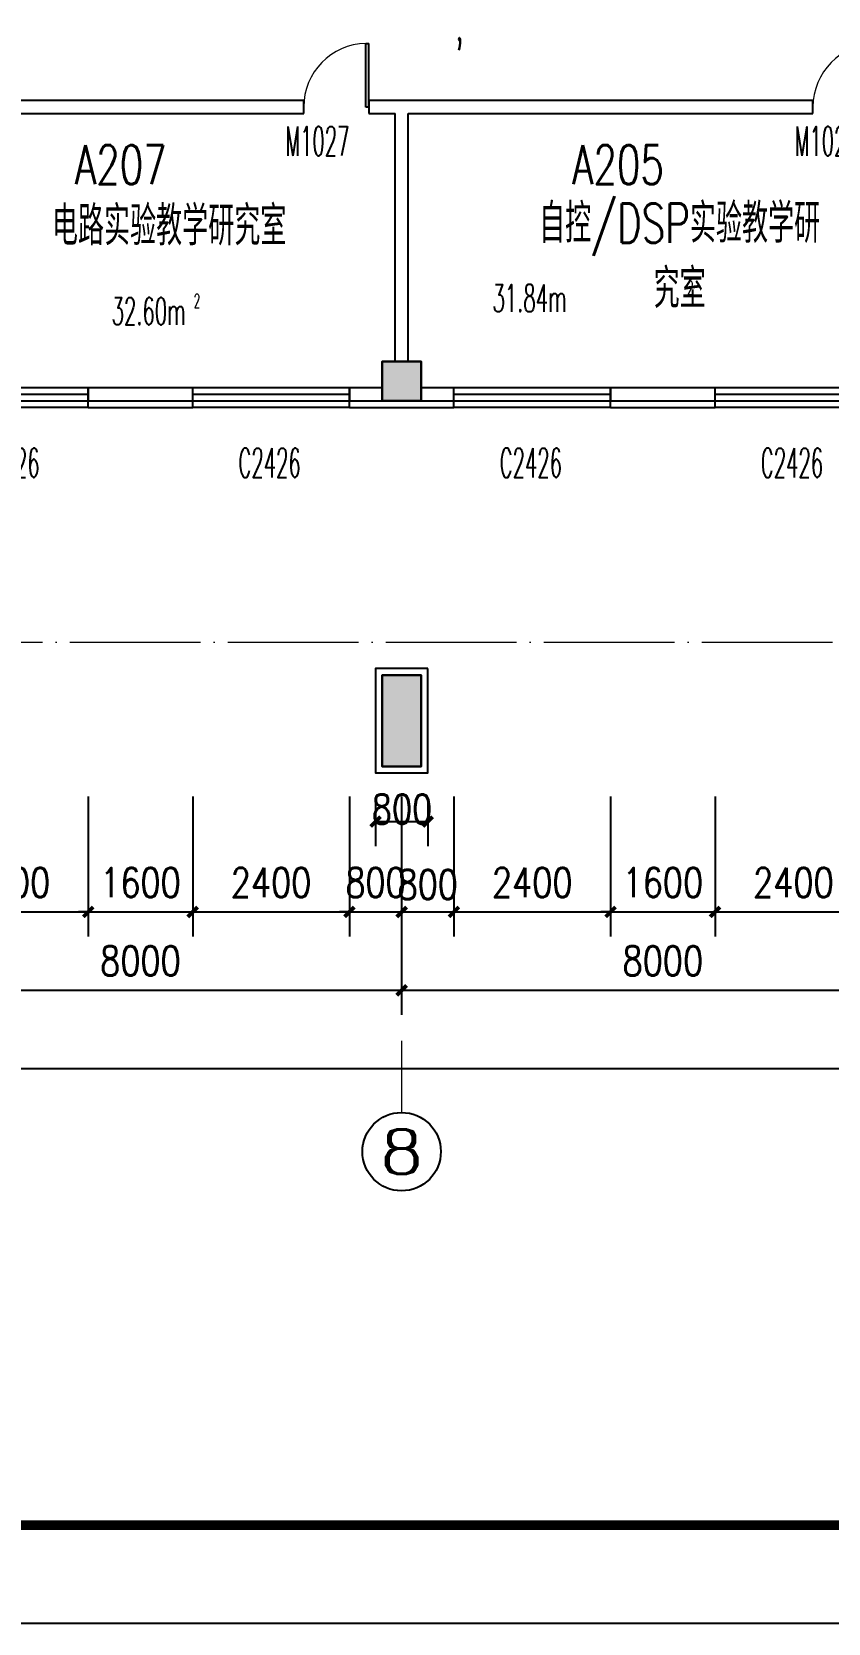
# Model space of a CAD drawing. Extents: x 1417642 to 3570900, y 124798 to 1191112.
# Drawn here: x 1487715 to 1499911, y 507748 to 532122 of the extents above; entities that cross this region are included whole.
import ezdxf
from ezdxf.enums import TextEntityAlignment as Align

# ---------------------------------------------------------------- set-up
doc = ezdxf.new("R2010")
doc.units = 0
doc.header["$LTSCALE"] = 1000
doc.header["$MEASUREMENT"] = 0
doc.linetypes.add('DOTE', pattern=[2.42, 2, -0.2, 0.02, -0.2])
doc.layers.get('0').update_dxf_attribs({"linetype": 'CONTINUOUS'})
doc.layers.get('Defpoints').update_dxf_attribs({"linetype": 'CONTINUOUS'})
for name, color, linetype in [('AXIS', 3, 'CONTINUOUS'), ('AXIS_TEXT', 7, 'CONTINUOUS'), ('colu', 2, 'CONTINUOUS'), ('COLUMN', 9, 'CONTINUOUS'), ('DOTE', 1, 'DOTE'), ('PUB_DIM', 3, 'CONTINUOUS'), ('PUB_HATCH', 8, 'CONTINUOUS'), ('PUB_TEXT', 40, 'CONTINUOUS'), ('PUB_TITLE', 4, 'CONTINUOUS'), ('SPACE', 7, 'CONTINUOUS'), ('SURFACE', 6, 'CONTINUOUS'), ('tiaozheng', 20, 'CONTINUOUS'), ('WALL', 4, 'CONTINUOUS'), ('WINDOW', 2, 'CONTINUOUS'), ('WINDOW_TEXT', 7, 'CONTINUOUS'), ('填充', 252, 'CONTINUOUS'), ('柱填充 @ 1', 8, 'CONTINUOUS'), ('立面造型', 40, 'CONTINUOUS')]:
    doc.layers.add(name, color=color, linetype=linetype)
doc.styles.add('_TCH_AXIS', font='COMPLEX', dxfattribs={"bigfont": 'GBCBIG'})
doc.styles.add('_TCH_SPACE', font='ROMANS', dxfattribs={"width": 0.7, "height": 5, "bigfont": 'Z'})
doc.styles.add('_TCH_WINDOW', font='ROMANS.shx', dxfattribs={"width": 0.7, "height": 400, "bigfont": 'Z.shx'})
doc.styles.add('DIM_FONT', font='SIMPLEX.shx', dxfattribs={"width": 0.8})
doc.styles.add('Z', font='ROMANS', dxfattribs={"width": 0.7, "bigfont": 'Z'})
doc.dimstyles.new('DIMN150', dxfattribs={"dimscale": 1.5, "dimtxt": 300, "dimasz": 100, "dimexe": 250, "dimexo": 300, "dimgap": 150, "dimtad": 1, "dimdec": 0, "dimzin": 0, "dimdsep": 46, "dimtxsty": 'DIM_FONT', "dimblk": 'ARCHTICK', "dimcen": 0.09, "dimdle": 1.5, "dimclrt": 7, "dimazin": 2, "dimtfac": 1, "dimtdec": 0, "dimtix": 1, "dimtmove": 2, "dimatfit": 3, "dimldrblk": 'ARCHTICK', "dimfxl": 1, "dimtolj": 1, "dimtzin": 0, "dimarcsym": 0})

# ---------------------------------------------------------------- blocks, each defined once
blk = doc.blocks.new('5873')
at = {"layer": '柱填充 @ 1', "ltscale": 1000}
for points in [[(1557228, 698485), (1557828, 698485), (1557828, 697885), (1557228, 697885)], [(1557228, 693685), (1557828, 693685), (1557828, 692285), (1557228, 692285)]]:
    blk.add_hatch(color=256, dxfattribs=at).paths.add_polyline_path(points)
at = {"layer": 'colu', "ltscale": 1000}
for points in [[(1557228, 698485), (1557828, 698485), (1557828, 697885), (1557228, 697885)], [(1557228, 693685), (1557828, 693685), (1557828, 692285), (1557228, 692285)]]:
    blk.add_lwpolyline(points, close=True, dxfattribs=at)
blk = doc.blocks.new('_ArchTick')
at = {"color": 0, "linetype": 'ByBlock', "const_width": 0.4}
blk.add_lwpolyline([(-0.5, -0.5), (0.5, 0.5)], dxfattribs=at)
blk = doc.blocks.new('*D2568')
at = {"layer": 'Defpoints', "color": 0}
for p in [(1492979, 520771), (1493779, 520771), (1493779, 520026)]:
    blk.add_point(p, dxfattribs=at)
at = {"layer": 'PUB_DIM', "color": 0, "lineweight": -2}
for p, q in [((1492979, 520321), (1492979, 519651)), ((1493779, 520321), (1493779, 519651)), ((1492976, 520026), (1493781, 520026))]:
    blk.add_line(p, q, dxfattribs=at)
at = {"layer": 'PUB_DIM', "color": 0, "lineweight": -2, "xscale": 150, "yscale": 150, "zscale": 150, "rotation": 180}
blk.add_blockref('_ArchTick', (1492979, 520026), dxfattribs=at)
at = {"layer": 'PUB_DIM', "color": 0, "lineweight": -2, "xscale": 150, "yscale": 150, "zscale": 150}
blk.add_blockref('_ArchTick', (1493779, 520026), dxfattribs=at)
at = {"layer": 'PUB_DIM', "color": 7, "insert": (1493385, 520218), "char_height": 450, "attachment_point": 5, "style": 'DIM_FONT'}
blk.add_mtext('\\A1;800', dxfattribs=at)
blk = doc.blocks.new('*D2781')
at = {"layer": 'AXIS', "color": 0, "lineweight": -2}
for p, q in [((1439779, 518764), (1439779, 515867)), ((1588579, 518764), (1588579, 515867)), ((1439776, 516242), (1588581, 516242))]:
    blk.add_line(p, q, dxfattribs=at)
at = {"layer": 'Defpoints', "color": 0}
for p in [(1439779, 519214), (1588579, 519214), (1588579, 516242)]:
    blk.add_point(p, dxfattribs=at)
at = {"layer": 'AXIS', "color": 0, "lineweight": -2, "xscale": 150, "yscale": 150, "zscale": 150, "rotation": 180}
blk.add_blockref('_ArchTick', (1439779, 516242), dxfattribs=at)
at = {"layer": 'AXIS', "color": 0, "lineweight": -2, "xscale": 150, "yscale": 150, "zscale": 150}
blk.add_blockref('_ArchTick', (1588579, 516242), dxfattribs=at)
at = {"layer": 'AXIS', "color": 7, "insert": (1514179, 516692), "char_height": 450, "attachment_point": 5, "style": 'DIM_FONT'}
blk.add_mtext('\\A1;148800', dxfattribs=at)
blk = doc.blocks.new('*D2788')
at = {"layer": 'AXIS', "color": 0, "lineweight": -2}
for p, q in [((1485379, 519748), (1485379, 517067)), ((1493379, 519748), (1493379, 517067)), ((1485376, 517442), (1493381, 517442))]:
    blk.add_line(p, q, dxfattribs=at)
at = {"layer": 'Defpoints', "color": 0}
for p in [(1485379, 520198), (1493379, 520198), (1493379, 517442)]:
    blk.add_point(p, dxfattribs=at)
at = {"layer": 'AXIS', "color": 0, "lineweight": -2, "xscale": 150, "yscale": 150, "zscale": 150, "rotation": 180}
blk.add_blockref('_ArchTick', (1485379, 517442), dxfattribs=at)
at = {"layer": 'AXIS', "color": 0, "lineweight": -2, "xscale": 150, "yscale": 150, "zscale": 150}
blk.add_blockref('_ArchTick', (1493379, 517442), dxfattribs=at)
at = {"layer": 'AXIS', "color": 7, "insert": (1489379, 517892), "char_height": 450, "attachment_point": 5, "style": 'DIM_FONT'}
blk.add_mtext('\\A1;8000', dxfattribs=at)
blk = doc.blocks.new('*D2789')
at = {"layer": 'AXIS', "color": 0, "lineweight": -2}
for p, q in [((1493379, 519748), (1493379, 517067)), ((1501379, 519748), (1501379, 517067)), ((1493376, 517442), (1501381, 517442))]:
    blk.add_line(p, q, dxfattribs=at)
at = {"layer": 'Defpoints', "color": 0}
for p in [(1493379, 520198), (1501379, 520198), (1501379, 517442)]:
    blk.add_point(p, dxfattribs=at)
at = {"layer": 'AXIS', "color": 0, "lineweight": -2, "xscale": 150, "yscale": 150, "zscale": 150, "rotation": 180}
blk.add_blockref('_ArchTick', (1493379, 517442), dxfattribs=at)
at = {"layer": 'AXIS', "color": 0, "lineweight": -2, "xscale": 150, "yscale": 150, "zscale": 150}
blk.add_blockref('_ArchTick', (1501379, 517442), dxfattribs=at)
at = {"layer": 'AXIS', "color": 7, "insert": (1497379, 517892), "char_height": 450, "attachment_point": 5, "style": 'DIM_FONT'}
blk.add_mtext('\\A1;8000', dxfattribs=at)
blk = doc.blocks.new('*D2893')
at = {"layer": 'Defpoints', "color": 0}
for p in [(1486179, 520862), (1488579, 520862), (1488579, 518642)]:
    blk.add_point(p, dxfattribs=at)
at = {"layer": 'PUB_DIM', "color": 0, "lineweight": -2}
for p, q in [((1486179, 520412), (1486179, 518267)), ((1488579, 520412), (1488579, 518267)), ((1486176, 518642), (1488581, 518642))]:
    blk.add_line(p, q, dxfattribs=at)
at = {"layer": 'PUB_DIM', "color": 0, "lineweight": -2, "xscale": 150, "yscale": 150, "zscale": 150, "rotation": 180}
blk.add_blockref('_ArchTick', (1486179, 518642), dxfattribs=at)
at = {"layer": 'PUB_DIM', "color": 0, "lineweight": -2, "xscale": 150, "yscale": 150, "zscale": 150}
blk.add_blockref('_ArchTick', (1488579, 518642), dxfattribs=at)
at = {"layer": 'PUB_DIM', "color": 7, "insert": (1487379, 519092), "char_height": 450, "attachment_point": 5, "style": 'DIM_FONT'}
blk.add_mtext('\\A1;2400', dxfattribs=at)
blk = doc.blocks.new('*D2894')
at = {"layer": 'Defpoints', "color": 0}
for p in [(1488579, 520862), (1490179, 520862), (1490179, 518642)]:
    blk.add_point(p, dxfattribs=at)
at = {"layer": 'PUB_DIM', "color": 0, "lineweight": -2}
for p, q in [((1488579, 520412), (1488579, 518267)), ((1490179, 520412), (1490179, 518267)), ((1488579, 518642), (1488429, 518642)), ((1488579, 518642), (1490179, 518642)), ((1490179, 518642), (1490329, 518642))]:
    blk.add_line(p, q, dxfattribs=at)
at = {"layer": 'PUB_DIM', "color": 0, "lineweight": -2, "xscale": 150, "yscale": 150, "zscale": 150}
blk.add_blockref('_ArchTick', (1488579, 518642), dxfattribs=at)
at = {"layer": 'PUB_DIM', "color": 0, "lineweight": -2, "xscale": 150, "yscale": 150, "zscale": 150, "rotation": 180}
blk.add_blockref('_ArchTick', (1490179, 518642), dxfattribs=at)
at = {"layer": 'PUB_DIM', "color": 7, "insert": (1489379, 519092), "char_height": 450, "attachment_point": 5, "style": 'DIM_FONT'}
blk.add_mtext('\\A1;1600', dxfattribs=at)
blk = doc.blocks.new('*D2895')
at = {"layer": 'Defpoints', "color": 0}
for p in [(1490179, 520862), (1492579, 520862), (1492579, 518642)]:
    blk.add_point(p, dxfattribs=at)
at = {"layer": 'PUB_DIM', "color": 0, "lineweight": -2}
for p, q in [((1490179, 520412), (1490179, 518267)), ((1492579, 520412), (1492579, 518267)), ((1490176, 518642), (1492581, 518642))]:
    blk.add_line(p, q, dxfattribs=at)
at = {"layer": 'PUB_DIM', "color": 0, "lineweight": -2, "xscale": 150, "yscale": 150, "zscale": 150, "rotation": 180}
blk.add_blockref('_ArchTick', (1490179, 518642), dxfattribs=at)
at = {"layer": 'PUB_DIM', "color": 0, "lineweight": -2, "xscale": 150, "yscale": 150, "zscale": 150}
blk.add_blockref('_ArchTick', (1492579, 518642), dxfattribs=at)
at = {"layer": 'PUB_DIM', "color": 7, "insert": (1491379, 519092), "char_height": 450, "attachment_point": 5, "style": 'DIM_FONT'}
blk.add_mtext('\\A1;2400', dxfattribs=at)
blk = doc.blocks.new('*D2896')
at = {"layer": 'Defpoints', "color": 0}
for p in [(1492579, 520862), (1493379, 520862), (1493379, 518642)]:
    blk.add_point(p, dxfattribs=at)
at = {"layer": 'PUB_DIM', "color": 0, "lineweight": -2}
for p, q in [((1492579, 520412), (1492579, 518267)), ((1493379, 520412), (1493379, 518267)), ((1492579, 518642), (1492429, 518642)), ((1492579, 518642), (1493379, 518642)), ((1493379, 518642), (1493529, 518642))]:
    blk.add_line(p, q, dxfattribs=at)
at = {"layer": 'PUB_DIM', "color": 0, "lineweight": -2, "xscale": 150, "yscale": 150, "zscale": 150}
blk.add_blockref('_ArchTick', (1492579, 518642), dxfattribs=at)
at = {"layer": 'PUB_DIM', "color": 0, "lineweight": -2, "xscale": 150, "yscale": 150, "zscale": 150, "rotation": 180}
blk.add_blockref('_ArchTick', (1493379, 518642), dxfattribs=at)
at = {"layer": 'PUB_DIM', "color": 7, "insert": (1492979, 519092), "char_height": 450, "attachment_point": 5, "style": 'DIM_FONT'}
blk.add_mtext('\\A1;800', dxfattribs=at)
blk = doc.blocks.new('*D2897')
at = {"layer": 'Defpoints', "color": 0}
for p in [(1493379, 520862), (1494179, 520862), (1494179, 518642)]:
    blk.add_point(p, dxfattribs=at)
at = {"layer": 'PUB_DIM', "color": 0, "lineweight": -2}
for p, q in [((1493379, 520412), (1493379, 518267)), ((1494179, 520412), (1494179, 518267)), ((1493376, 518642), (1494181, 518642))]:
    blk.add_line(p, q, dxfattribs=at)
at = {"layer": 'PUB_DIM', "color": 0, "lineweight": -2, "xscale": 150, "yscale": 150, "zscale": 150, "rotation": 180}
blk.add_blockref('_ArchTick', (1493379, 518642), dxfattribs=at)
at = {"layer": 'PUB_DIM', "color": 0, "lineweight": -2, "xscale": 150, "yscale": 150, "zscale": 150}
blk.add_blockref('_ArchTick', (1494179, 518642), dxfattribs=at)
at = {"layer": 'PUB_DIM', "color": 7, "insert": (1493779, 519062), "char_height": 450, "attachment_point": 5, "style": 'DIM_FONT'}
blk.add_mtext('\\A1;800', dxfattribs=at)
blk = doc.blocks.new('*D2898')
at = {"layer": 'Defpoints', "color": 0}
for p in [(1494179, 520862), (1496579, 520862), (1496579, 518642)]:
    blk.add_point(p, dxfattribs=at)
at = {"layer": 'PUB_DIM', "color": 0, "lineweight": -2}
for p, q in [((1494179, 520412), (1494179, 518267)), ((1496579, 520412), (1496579, 518267)), ((1494176, 518642), (1496581, 518642))]:
    blk.add_line(p, q, dxfattribs=at)
at = {"layer": 'PUB_DIM', "color": 0, "lineweight": -2, "xscale": 150, "yscale": 150, "zscale": 150, "rotation": 180}
blk.add_blockref('_ArchTick', (1494179, 518642), dxfattribs=at)
at = {"layer": 'PUB_DIM', "color": 0, "lineweight": -2, "xscale": 150, "yscale": 150, "zscale": 150}
blk.add_blockref('_ArchTick', (1496579, 518642), dxfattribs=at)
at = {"layer": 'PUB_DIM', "color": 7, "insert": (1495379, 519092), "char_height": 450, "attachment_point": 5, "style": 'DIM_FONT'}
blk.add_mtext('\\A1;2400', dxfattribs=at)
blk = doc.blocks.new('*D2899')
at = {"layer": 'Defpoints', "color": 0}
for p in [(1496579, 520862), (1498179, 520862), (1498179, 518642)]:
    blk.add_point(p, dxfattribs=at)
at = {"layer": 'PUB_DIM', "color": 0, "lineweight": -2}
for p, q in [((1496579, 520412), (1496579, 518267)), ((1498179, 520412), (1498179, 518267)), ((1496579, 518642), (1496429, 518642)), ((1496579, 518642), (1498179, 518642)), ((1498179, 518642), (1498329, 518642))]:
    blk.add_line(p, q, dxfattribs=at)
at = {"layer": 'PUB_DIM', "color": 0, "lineweight": -2, "xscale": 150, "yscale": 150, "zscale": 150}
blk.add_blockref('_ArchTick', (1496579, 518642), dxfattribs=at)
at = {"layer": 'PUB_DIM', "color": 0, "lineweight": -2, "xscale": 150, "yscale": 150, "zscale": 150, "rotation": 180}
blk.add_blockref('_ArchTick', (1498179, 518642), dxfattribs=at)
at = {"layer": 'PUB_DIM', "color": 7, "insert": (1497379, 519092), "char_height": 450, "attachment_point": 5, "style": 'DIM_FONT'}
blk.add_mtext('\\A1;1600', dxfattribs=at)
blk = doc.blocks.new('*D2900')
at = {"layer": 'Defpoints', "color": 0}
for p in [(1498179, 520862), (1500579, 520862), (1500579, 518642)]:
    blk.add_point(p, dxfattribs=at)
at = {"layer": 'PUB_DIM', "color": 0, "lineweight": -2}
for p, q in [((1498179, 520412), (1498179, 518267)), ((1500579, 520412), (1500579, 518267)), ((1498176, 518642), (1500581, 518642))]:
    blk.add_line(p, q, dxfattribs=at)
at = {"layer": 'PUB_DIM', "color": 0, "lineweight": -2, "xscale": 150, "yscale": 150, "zscale": 150, "rotation": 180}
blk.add_blockref('_ArchTick', (1498179, 518642), dxfattribs=at)
at = {"layer": 'PUB_DIM', "color": 0, "lineweight": -2, "xscale": 150, "yscale": 150, "zscale": 150}
blk.add_blockref('_ArchTick', (1500579, 518642), dxfattribs=at)
at = {"layer": 'PUB_DIM', "color": 7, "insert": (1499379, 519092), "char_height": 450, "attachment_point": 5, "style": 'DIM_FONT'}
blk.add_mtext('\\A1;2400', dxfattribs=at)
blk = doc.blocks.new('_FZH')
blk.add_lwpolyline([(-0.5, -0.5), (0.5, -0.5), (0.5, 0.5), (-0.5, 0.5)], close=True)
at = {"layer": 'PUB_HATCH'}
blk.add_solid([(-0.5, -0.5), (0.5, -0.5), (-0.5, 0.5), (0.5, 0.5)], dxfattribs=at)
blk = doc.blocks.new('$TCHSYS$WIN2D')
for p, q in [((-0.5, 0.5), (0.5, 0.5)), ((-0.5, 0.5), (-0.5, -0.5)), ((0.5, 0.5), (0.5, -0.5)), ((0.5, 0.167), (-0.5, 0.167)), ((0.5, -0.167), (-0.5, -0.167)), ((-0.5, -0.5), (0.5, -0.5))]:
    blk.add_line(p, q)
blk = doc.blocks.new('$DorLib2D$00000001')
for p, q in [((0.45, 0.975), (0.5, 0.975)), ((0.45, 0), (0.45, 0.975)), ((0.5, 0), (0.5, 0.975)), ((0.5, 0), (0.45, 0))]:
    blk.add_line(p, q)
at = {"lineweight": 13}
blk.add_arc((0.475, 0), 0.975, 91.4693, 180, dxfattribs=at)

msp = doc.modelspace()

# ---------------------------------------------------------------- linework, layer by layer
at = {"layer": 'AXIS', "lineweight": 0}
msp.add_line((1493378.7, 516666.9, 0), (1493378.7, 515570.4, 0), dxfattribs=at)
at = {"layer": 'AXIS'}
msp.add_circle((1493378.7, 514970.4), 600, dxfattribs=at)
at = {"layer": 'DOTE', "lineweight": 0, "elevation": 0}
msp.add_lwpolyline([(1594356.4, 522770.9), (1432052.3, 522770.9)], dxfattribs=at)
at = {"layer": 'PUB_TITLE'}
msp.add_lwpolyline([(1417642.3, 507748.4), (1618342.3, 507748.4), (1618342.3, 633898.4), (1417642.3, 633898.4)], close=True, dxfattribs=at)
at = {"layer": 'PUB_TITLE', "const_width": 150}
msp.add_lwpolyline([(1421392.3, 509248.4), (1616842.3, 509248.4), (1616842.3, 632398.4), (1421392.3, 632398.4)], close=True, dxfattribs=at)
at = {"layer": 'SURFACE'}
for p, q in [((1488578.7, 526370.9), (1488578.7, 526470.9)), ((1488578.7, 526370.9), (1490178.7, 526370.9)), ((1490178.7, 526370.9), (1490178.7, 526470.9)), ((1492578.7, 526370.9), (1492578.7, 526470.9)), ((1492578.7, 526370.9), (1493378.7, 526370.9)), ((1493378.7, 526370.9), (1494178.7, 526370.9)), ((1494178.7, 526370.9), (1494178.7, 526470.9)), ((1496578.7, 526370.9), (1496578.7, 526470.9)), ((1496578.7, 526370.9), (1498178.7, 526370.9)), ((1498178.7, 526370.9), (1498178.7, 526470.9))]:
    msp.add_line(p, q, dxfattribs=at)
at = {"layer": 'WALL'}
for p, q in [((1491878.7, 531070.9), (1485378.7, 531070.9)), ((1485478.7, 530870.9), (1491878.7, 530870.9)), ((1491878.7, 530870.9), (1491878.7, 531070.9)), ((1493378.7, 531070.9), (1492878.7, 531070.9)), ((1492878.7, 531070.9), (1492878.7, 530870.9)), ((1492878.7, 530870.9), (1493278.7, 530870.9)), ((1493278.7, 527070.9), (1493278.7, 530870.9)), ((1499678.7, 531070.9), (1493378.7, 531070.9)), ((1493478.7, 527070.9), (1493478.7, 530870.9)), ((1493478.7, 530870.9), (1499678.7, 530870.9)), ((1499678.7, 530870.9), (1499678.7, 531070.9)), ((1490178.7, 526670.9), (1488578.7, 526670.9)), ((1488578.7, 526670.9), (1488578.7, 526470.9)), ((1490178.7, 526470.9), (1490178.7, 526670.9)), ((1493078.7, 526670.9), (1492578.7, 526670.9)), ((1492578.7, 526670.9), (1492578.7, 526470.9)), ((1494178.7, 526670.9), (1493678.7, 526670.9)), ((1494178.7, 526470.9), (1494178.7, 526670.9)), ((1498178.7, 526670.9), (1496578.7, 526670.9)), ((1496578.7, 526670.9), (1496578.7, 526470.9)), ((1498178.7, 526470.9), (1498178.7, 526670.9)), ((1488578.7, 526470.9), (1490178.7, 526470.9)), ((1492578.7, 526470.9), (1493078.7, 526470.9)), ((1493678.7, 526470.9), (1494178.7, 526470.9)), ((1496578.7, 526470.9), (1498178.7, 526470.9))]:
    msp.add_line(p, q, dxfattribs=at)
at = {"layer": '立面造型', "elevation": 0}
msp.add_lwpolyline([(1493778.7, 522370.9), (1492978.7, 522370.9), (1492978.7, 520770.9), (1493778.7, 520770.9)], close=True, dxfattribs=at)

# ---------------------------------------------------------------- block references
at = {"layer": 'COLUMN', "lineweight": 0, "xscale": 600}
for p, yscale, zscale in [((1493378.7, 526770.9, 0), 600, 600), ((1493378.7, 521570.9, 0), 1400, 1400)]:
    msp.add_blockref('_FZH', p, dxfattribs=dict(at, yscale=yscale, zscale=zscale))
at = {"layer": 'tiaozheng'}
msp.add_blockref('5873', (-64148.9, -171414.5, 0), dxfattribs=at)
at = {"layer": 'WINDOW', "lineweight": 0}
ref = msp.add_blockref('$DorLib2D$00000001', (1492378.7, 530970.9), dxfattribs=dict(at, xscale=1000, yscale=1000, zscale=1000))
ref.add_attrib('A', 'M1027', (1491596.5, 530225.6), dxfattribs={"layer": 'WINDOW_TEXT', "lineweight": 0, "height": 446.25, "style": '_TCH_WINDOW', "width": 0.494118})
ref = msp.add_blockref('$DorLib2D$00000001', (1500178.7, 530970.9), dxfattribs=dict(at, xscale=1000, yscale=1000, zscale=1000))
ref.add_attrib('A', 'M1027', (1499396.5, 530225.6), dxfattribs={"layer": 'WINDOW_TEXT', "lineweight": 0, "height": 446.25, "style": '_TCH_WINDOW', "width": 0.494118})
at = {"layer": 'WINDOW', "color": 2}
ref = msp.add_blockref('$TCHSYS$WIN2D', (1487378.7, 526520.9), dxfattribs=dict(at, xscale=-2400, yscale=-300, zscale=-2400))
ref.add_attrib('A', 'C2426', (1486879.9, 525298.6), dxfattribs={"layer": 'WINDOW_TEXT', "color": 2, "height": 446.25, "style": '_TCH_WINDOW', "width": 0.494118})
ref = msp.add_blockref('$TCHSYS$WIN2D', (1491378.7, 526520.9), dxfattribs=dict(at, xscale=-2400, yscale=-300, zscale=-2400))
ref.add_attrib('A', 'C2426', (1490879.9, 525298.6), dxfattribs={"layer": 'WINDOW_TEXT', "color": 2, "height": 446.25, "style": '_TCH_WINDOW', "width": 0.494118})
ref = msp.add_blockref('$TCHSYS$WIN2D', (1495378.7, 526520.9), dxfattribs=dict(at, xscale=-2400, yscale=-300, zscale=-2400))
ref.add_attrib('A', 'C2426', (1494879.9, 525298.6), dxfattribs={"layer": 'WINDOW_TEXT', "color": 2, "height": 446.25, "style": '_TCH_WINDOW', "width": 0.494118})
ref = msp.add_blockref('$TCHSYS$WIN2D', (1499378.7, 526520.9), dxfattribs=dict(at, xscale=-2400, yscale=-300, zscale=-2400))
ref.add_attrib('A', 'C2426', (1498879.9, 525298.6), dxfattribs={"layer": 'WINDOW_TEXT', "color": 2, "height": 446.25, "style": '_TCH_WINDOW', "width": 0.494118})

# ---------------------------------------------------------------- texts
at = {"layer": 'AXIS_TEXT', "style": '_TCH_AXIS', "width": 1.5}
msp.add_text('8', height=678.8, dxfattribs=at).set_placement((1493039.3, 514630.9), (1493718.1, 514630.9), align=Align.FIT)
at = {"layer": 'PUB_TEXT', "style": 'Z', "width": 0.525}
msp.add_text(',', height=480, dxfattribs=at).set_placement((1494209.1, 531987.2))
at = {"layer": 'PUB_TEXT', "color": 1, "lineweight": 60, "style": 'Z', "width": 0.7}
for s, p in [('A207', (1488377.2, 529786.9)), ('A205', (1495992.1, 529786.9))]:
    msp.add_text(s, height=600, dxfattribs=at).set_placement(p)
at = {"layer": 'SPACE', "style": '_TCH_SPACE', "width": 0.525}
for s, height, p in [('31.84m', 420, (1494770.6, 527834.8, 0)), ('2', 210, (1497753.6, 528097.3, 0)), ('32.60m', 420, (1488937, 527634.8, 0)), ('2', 210, (1490197, 527897.3, 0))]:
    msp.add_text(s, height=height, dxfattribs=at).set_placement(p)
at = {"layer": '填充', "char_height": 600, "width": 4346.541, "style": '_TCH_WINDOW'}
for s, insert, attachment_point in [('{\\C2;电路实验教学研究室}', (1488022.4, 529452), 1), ('{\\C2;自控/DSP实验教学研究室}', (1497635.7, 529491.1), 2)]:
    msp.add_mtext(s, dxfattribs=dict(at, insert=insert, attachment_point=attachment_point))

# ---------------------------------------------------------------- dimensions: what is measured, and where the dimension line sits
at = {"layer": 'AXIS'}
for p1, p2, distance, picture, middle in [((1485378.7, 520198), (1493378.7, 520198), -2756.1, '*D2788', (1489378.7, 517891.9)), ((1493378.7, 520198), (1501378.7, 520198), -2756.1, '*D2789', (1497378.7, 517891.9)), ((1439778.7, 519214.1), (1588578.7, 519214.1), -2972.2, '*D2781', (1514178.7, 516691.9))]:
    dim = msp.add_aligned_dim(p1=p1, p2=p2, distance=distance, dimstyle='DIMN150', dxfattribs=at)
    dim.commit()
    dim.dimension.update_dxf_attribs({"geometry": picture, "text_midpoint": middle})
at = {"layer": 'PUB_DIM'}
for p1, p2, picture, middle in [((1486178.7, 520861.9), (1488578.7, 520861.9), '*D2893', (1487378.7, 519091.9)), ((1488578.7, 520861.9), (1490178.7, 520861.9), '*D2894', (1489378.7, 519091.9)), ((1490178.7, 520861.9), (1492578.7, 520861.9), '*D2895', (1491378.7, 519091.9)), ((1492578.7, 520861.9), (1493378.7, 520861.9), '*D2896', (1492978.7, 519091.9)), ((1494178.7, 520861.9), (1496578.7, 520861.9), '*D2898', (1495378.7, 519091.9)), ((1496578.7, 520861.9), (1498178.7, 520861.9), '*D2899', (1497378.7, 519091.9)), ((1498178.7, 520861.9), (1500578.7, 520861.9), '*D2900', (1499378.7, 519091.9))]:
    dim = msp.add_aligned_dim(p1=p1, p2=p2, distance=-2220, dimstyle='DIMN150', dxfattribs=at)
    dim.commit()
    dim.dimension.update_dxf_attribs({"geometry": picture, "text_midpoint": middle})
for base, p1, p2, angle, picture, middle in [((1493778.7, 520026.4), (1492978.7, 520770.9), (1493778.7, 520770.9), 0, '*D2568', (1493385.3, 520217.6)), ((1494178.7, 518641.9), (1493378.7, 520861.9), (1494178.7, 520861.9), 360, '*D2897', (1493778.7, 519061.6))]:
    dim = msp.add_linear_dim(base=base, p1=p1, p2=p2, angle=angle, dimstyle='DIMN150', dxfattribs=at)
    dim.commit()
    dim.dimension.update_dxf_attribs({"geometry": picture, "text_midpoint": middle, "dimtype": 129})

doc.saveas('drawing.dxf')
